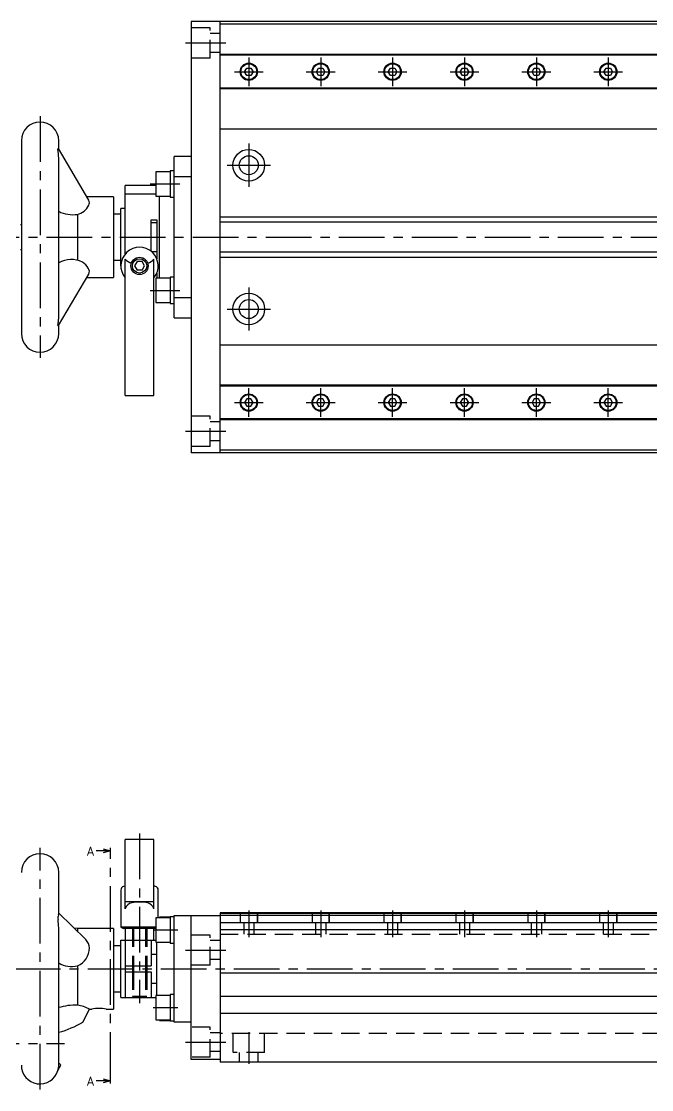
# Model space of a CAD drawing. Extents: x -2 to 779, y -8 to 380.
# Drawn here: x 288.4 to 507.6, y 8 to 379.3 of the extents above; entities that cross this region are included whole.
import ezdxf

# ---------------------------------------------------------------- set-up
doc = ezdxf.new("R2010")
doc.units = 0
doc.header["$LTSCALE"] = 0.5
doc.linetypes.add('CENTER', pattern=[50.8, 31.75, -6.35, 6.35, -6.35])
doc.linetypes.add('DASHED', pattern=[19.05, 12.7, -6.35])
for name, color, linetype in [('MSM_CENTER', 1, 'CENTER'), ('MSM_CONTINUOUS', 7, 'CONTINUOUS'), ('MSM_DASHED', 4, 'DASHED'), ('MSM_NARROW', 5, 'CONTINUOUS'), ('MSM_PART_NUMBER', 7, 'CONTINUOUS')]:
    doc.layers.add(name, color=color, linetype=linetype)
doc.styles.get("Standard").update_dxf_attribs({"font": 'txt.shx', "height": 3, "bigfont": 'bigfont.shx'})

msp = doc.modelspace()

# ---------------------------------------------------------------- linework, layer by layer
at = {"layer": 'MSM_CENTER'}
for p, q in [((345.49, 371.83), (359.49, 371.83)), ((367.49, 366.83), (367.49, 356.83)), ((392.49, 366.83), (392.49, 356.83)), ((417.49, 366.83), (417.49, 356.83)), ((442.49, 366.83), (442.49, 356.83)), ((467.49, 366.83), (467.49, 356.83)), ((492.49, 366.83), (492.49, 356.83)), ((362.49, 361.83), (372.49, 361.83)), ((387.49, 361.83), (397.49, 361.83)), ((412.49, 361.83), (422.49, 361.83)), ((437.49, 361.83), (447.49, 361.83)), ((462.49, 361.83), (472.49, 361.83)), ((487.49, 361.83), (497.49, 361.83)), ((294.89, 346.33), (294.89, 262.33)), ((367.49, 336.83), (367.49, 321.83)), ((359.99, 329.33), (374.99, 329.33)), ((333.19, 322.83), (343.49, 322.83)), ((246.39, 304.33), (779.49, 304.33)), ((367.49, 286.83), (367.49, 271.83)), ((333.19, 285.83), (343.49, 285.83)), ((359.99, 279.33), (374.99, 279.33)), ((367.49, 241.83), (367.49, 251.83)), ((392.49, 241.83), (392.49, 251.83)), ((417.49, 241.83), (417.49, 251.83)), ((442.49, 241.83), (442.49, 251.83)), ((467.49, 241.83), (467.49, 251.83)), ((492.49, 241.83), (492.49, 251.83)), ((362.49, 246.83), (372.49, 246.83)), ((387.49, 246.83), (397.49, 246.83)), ((412.49, 246.83), (422.49, 246.83)), ((437.49, 246.83), (447.49, 246.83)), ((462.49, 246.83), (472.49, 246.83)), ((487.49, 246.83), (497.49, 246.83)), ((345.49, 236.83), (359.49, 236.83)), ((329.49, 97), (329.49, 38)), ((294.89, 8), (294.89, 92)), ((319.39, 12.08), (319.39, 90)), ((367.49, 70.32), (367.49, 60.98)), ((392.49, 70.32), (392.49, 60.98)), ((417.49, 70.32), (417.49, 60.98)), ((442.49, 70.32), (442.49, 60.98)), ((467.49, 70.32), (467.49, 60.98)), ((492.49, 70.32), (492.49, 60.98)), ((334.19, 63.5), (342.79, 63.5)), ((345.49, 56.5), (359.49, 56.5)), ((286.09, 50), (779.49, 50)), ((334.19, 36.5), (342.79, 36.5)), ((367.49, 28), (367.49, 17)), ((246.39, 24), (303.39, 24)), ((345.49, 24.5), (359.54, 24.5))]:
    msp.add_line(p, q, dxfattribs=at)
at = {"layer": 'MSM_CONTINUOUS'}
for p, q in [((357.49, 379.33), (347.49, 379.33)), ((347.49, 379.33), (347.49, 229.33)), ((357.49, 229.33), (357.49, 379.33)), ((357.49, 379.28), (357.54, 379.28)), ((777.49, 379.33), (357.54, 379.33)), ((357.54, 379.33), (357.54, 379.28)), ((517.49, 378.33), (357.49, 378.33)), ((517.49, 367.83), (357.49, 367.83)), ((517.49, 367.53), (357.49, 367.53)), ((366.01, 361.83), (366.75, 363.11)), ((366.75, 360.55), (366.01, 361.83)), ((366.75, 363.11), (368.23, 363.11)), ((368.23, 360.55), (366.75, 360.55)), ((368.23, 363.11), (368.97, 361.83)), ((368.97, 361.83), (368.23, 360.55)), ((391.01, 361.83), (391.75, 363.11)), ((391.75, 360.55), (391.01, 361.83)), ((391.75, 363.11), (393.23, 363.11)), ((393.23, 360.55), (391.75, 360.55)), ((393.23, 363.11), (393.97, 361.83)), ((393.97, 361.83), (393.23, 360.55)), ((416.01, 361.83), (416.75, 363.11)), ((416.75, 360.55), (416.01, 361.83)), ((416.75, 363.11), (418.23, 363.11)), ((418.23, 360.55), (416.75, 360.55)), ((418.23, 363.11), (418.97, 361.83)), ((418.97, 361.83), (418.23, 360.55)), ((441.01, 361.83), (441.75, 363.11)), ((441.75, 360.55), (441.01, 361.83)), ((441.75, 363.11), (443.23, 363.11)), ((443.23, 360.55), (441.75, 360.55)), ((443.23, 363.11), (443.97, 361.83)), ((443.97, 361.83), (443.23, 360.55)), ((466.01, 361.83), (466.75, 363.11)), ((466.75, 360.55), (466.01, 361.83)), ((466.75, 363.11), (468.23, 363.11)), ((468.23, 360.55), (466.75, 360.55)), ((468.23, 363.11), (468.97, 361.83)), ((468.97, 361.83), (468.23, 360.55)), ((491.01, 361.83), (491.75, 363.11)), ((491.75, 360.55), (491.01, 361.83)), ((491.75, 363.11), (493.23, 363.11)), ((493.23, 360.55), (491.75, 360.55)), ((493.23, 363.11), (493.97, 361.83)), ((493.97, 361.83), (493.23, 360.55)), ((517.49, 356.13), (357.49, 356.13)), ((517.49, 355.83), (357.49, 355.83)), ((517.49, 341.83), (357.49, 341.83)), ((288.39, 337.83), (288.39, 270.83)), ((311.89, 317.19), (301.3, 335.09)), ((301.39, 334.93), (301.39, 337.83)), ((301.39, 276.86), (301.39, 331.8)), ((347.49, 332.33), (341.49, 332.33)), ((341.49, 276.33), (341.49, 332.33)), ((335.19, 327.08), (335.19, 318.58)), ((340.19, 327.08), (335.19, 327.08)), ((340.19, 327.43), (340.19, 318.23)), ((341.49, 327.43), (340.19, 327.43)), ((347.49, 325.35), (341.49, 325.35)), ((324.49, 298.49), (324.49, 322.33)), ((335.19, 322.33), (324.49, 322.33)), ((320.39, 318.33), (311.21, 318.33)), ((320.39, 318.33), (320.39, 290.33)), ((335.19, 319.3), (324.49, 319.3)), ((335.19, 318.58), (340.19, 318.58)), ((336.49, 290.08), (336.49, 318.58)), ((340.19, 318.23), (341.49, 318.23)), ((307.89, 312.23), (307.89, 296.28)), ((322.99, 312.33), (320.39, 312.33)), ((322.99, 294.33), (322.99, 314.33)), ((324.49, 314.33), (322.99, 314.33)), ((288.39, 308.58), (288.09, 308.58)), ((333.49, 310.33), (335.49, 310.33)), ((333.49, 299.46), (333.49, 310.33)), ((335.49, 309.33), (333.49, 309.33)), ((335.49, 310.33), (335.49, 296.83)), ((517.49, 311.33), (357.49, 311.33)), ((288.09, 300.08), (288.39, 300.08)), ((333.65, 299.33), (335.49, 299.33)), ((357.49, 297.33), (517.49, 297.33)), ((320.39, 296.33), (322.99, 296.33)), ((324.49, 249.33), (324.49, 296.67)), ((328.63, 295.83), (327.76, 294.33)), ((327.76, 294.33), (328.63, 292.83)), ((330.36, 295.83), (328.63, 295.83)), ((331.23, 294.33), (330.36, 295.83)), ((330.36, 292.83), (331.23, 294.33)), ((334.49, 249.33), (334.49, 296.67)), ((301.3, 273.58), (311.89, 291.48)), ((311.21, 290.33), (320.39, 290.33)), ((330.36, 292.83), (328.63, 292.83)), ((335.19, 290.08), (335.19, 281.58)), ((340.19, 290.08), (335.19, 290.08)), ((335.49, 291.83), (335.49, 290.08)), ((340.19, 290.43), (340.19, 281.23)), ((341.49, 290.43), (340.19, 290.43)), ((341.49, 283.32), (347.49, 283.32)), ((335.19, 281.58), (340.19, 281.58)), ((340.19, 281.23), (341.49, 281.23)), ((341.49, 276.33), (347.49, 276.33)), ((301.39, 270.83), (301.39, 273.74)), ((517.49, 266.83), (357.49, 266.83)), ((517.49, 252.83), (357.49, 252.83)), ((517.49, 252.53), (357.49, 252.53)), ((324.49, 249.33), (334.49, 249.33)), ((366.75, 248.11), (366.01, 246.83)), ((366.01, 246.83), (366.75, 245.55)), ((368.23, 248.11), (366.75, 248.11)), ((366.75, 245.55), (368.23, 245.55)), ((368.97, 246.83), (368.23, 248.11)), ((368.23, 245.55), (368.97, 246.83)), ((391.75, 248.11), (391.01, 246.83)), ((391.01, 246.83), (391.75, 245.55)), ((393.23, 248.11), (391.75, 248.11)), ((391.75, 245.55), (393.23, 245.55)), ((393.97, 246.83), (393.23, 248.11)), ((393.23, 245.55), (393.97, 246.83)), ((416.75, 248.11), (416.01, 246.83)), ((416.01, 246.83), (416.75, 245.55)), ((418.23, 248.11), (416.75, 248.11)), ((416.75, 245.55), (418.23, 245.55)), ((418.97, 246.83), (418.23, 248.11)), ((418.23, 245.55), (418.97, 246.83)), ((441.75, 248.11), (441.01, 246.83)), ((441.01, 246.83), (441.75, 245.55)), ((443.23, 248.11), (441.75, 248.11)), ((441.75, 245.55), (443.23, 245.55)), ((443.97, 246.83), (443.23, 248.11)), ((443.23, 245.55), (443.97, 246.83)), ((466.75, 248.11), (466.01, 246.83)), ((466.01, 246.83), (466.75, 245.55)), ((468.23, 248.11), (466.75, 248.11)), ((466.75, 245.55), (468.23, 245.55)), ((468.97, 246.83), (468.23, 248.11)), ((468.23, 245.55), (468.97, 246.83)), ((491.75, 248.11), (491.01, 246.83)), ((491.01, 246.83), (491.75, 245.55)), ((493.23, 248.11), (491.75, 248.11)), ((491.75, 245.55), (493.23, 245.55)), ((493.97, 246.83), (493.23, 248.11)), ((493.23, 245.55), (493.97, 246.83)), ((517.49, 241.13), (357.49, 241.13)), ((517.49, 240.83), (357.49, 240.83)), ((517.49, 230.33), (357.49, 230.33)), ((357.49, 229.33), (347.49, 229.33)), ((357.54, 229.38), (357.49, 229.38)), ((357.54, 229.38), (357.54, 229.33)), ((777.49, 229.33), (357.54, 229.33)), ((324.49, 70.86), (324.49, 95)), ((334.49, 95), (324.49, 95)), ((334.49, 70.86), (334.49, 95)), ((301.39, 69.35), (301.39, 83.5)), ((322.99, 77.37), (322.99, 64.5)), ((335.99, 67.75), (335.99, 77.37)), ((324.49, 73.42), (334.49, 73.42)), ((310.82, 60.15), (301.28, 69.46)), ((301.39, 69.17), (301.39, 69.2)), ((340.19, 67.75), (335.19, 67.75)), ((335.19, 67.75), (335.19, 59.25)), ((336.49, 67.75), (336.49, 68)), ((340.19, 68), (336.49, 68)), ((341.49, 68.1), (340.19, 68.1)), ((340.19, 68.1), (340.19, 58.9)), ((341.49, 68.5), (357.49, 68.5)), ((341.49, 31.5), (341.49, 68.5)), ((347.49, 18.5), (347.49, 68.5)), ((521.04, 69.5), (357.49, 69.5)), ((357.49, 69.5), (357.49, 17.5)), ((521.04, 69.2), (357.49, 69.2)), ((520.54, 68.55), (357.49, 68.55)), ((301.39, 16.62), (301.39, 64.2)), ((307.89, 64), (306.77, 64.1)), ((320.39, 64), (307.89, 64)), ((307.89, 64), (307.89, 63.01)), ((320.39, 64), (320.39, 36)), ((335.19, 64.5), (322.99, 64.5)), ((322.99, 64.5), (323.86, 64)), ((335.13, 64), (323.86, 64)), ((324.49, 64), (324.49, 40)), ((334.49, 60), (334.49, 64)), ((335.13, 64), (335.19, 64.04)), ((520.54, 65.95), (357.49, 65.95)), ((777.49, 63.5), (357.49, 63.5)), ((322.99, 60), (335.19, 60)), ((322.99, 40), (322.99, 60)), ((333.49, 60), (333.49, 51)), ((322.99, 58), (320.39, 58)), ((335.19, 59.25), (340.19, 59.25)), ((335.49, 40.75), (335.49, 59.25)), ((340.19, 58.9), (341.49, 58.9)), ((335.49, 55), (333.49, 55)), ((307.89, 51.06), (307.89, 37.38)), ((324.49, 51), (333.49, 51)), ((324.49, 49), (333.49, 49)), ((326.99, 51), (326.99, 49)), ((326.99, 51), (326.99, 49)), ((331.99, 49), (331.99, 51)), ((331.99, 51), (331.99, 49)), ((333.49, 49), (333.49, 40)), ((777.49, 48.5), (357.49, 48.5)), ((333.49, 45), (335.49, 45)), ((357.54, 47.81), (357.49, 47.81)), ((357.54, 47.81), (357.54, 40.5)), ((320.39, 42), (322.99, 42)), ((341.49, 41.1), (340.19, 41.1)), ((340.19, 41.1), (340.19, 31.9)), ((322.99, 40), (335.19, 40)), ((340.19, 40.75), (335.19, 40.75)), ((335.19, 40.75), (335.19, 32.25)), ((357.49, 40.5), (777.49, 40.5)), ((309.76, 31.49), (312.08, 36)), ((312.06, 36), (312.89, 36)), ((317.89, 36), (320.39, 36)), ((777.49, 34.5), (357.49, 34.5)), ((357.54, 34.5), (357.54, 17.5)), ((335.19, 32.25), (340.19, 32.25)), ((336.49, 32), (336.49, 32.25)), ((336.49, 32), (340.19, 32)), ((340.19, 31.9), (341.49, 31.9)), ((347.49, 31.5), (341.49, 31.5)), ((301.11, 14.6), (302.09, 16.51)), ((357.49, 18.5), (347.49, 18.5)), ((777.49, 17.5), (357.49, 17.5))]:
    msp.add_line(p, q, dxfattribs=at)
for centre, radius in [((367.49, 361.83), 3), ((367.49, 361.83), 2.75), ((392.49, 361.83), 3), ((392.49, 361.83), 2.75), ((417.49, 361.83), 3), ((417.49, 361.83), 2.75), ((442.49, 361.83), 3), ((442.49, 361.83), 2.75), ((467.49, 361.83), 3), ((467.49, 361.83), 2.75), ((492.49, 361.83), 3), ((492.49, 361.83), 2.75), ((367.49, 329.33), 5.5), ((367.49, 329.33), 3.3), ((329.49, 294.33), 3), ((329.49, 294.33), 2.5), ((367.49, 279.33), 5.5), ((367.49, 279.33), 3.3), ((367.49, 246.83), 3), ((367.49, 246.83), 2.75), ((392.49, 246.83), 3), ((392.49, 246.83), 2.75), ((417.49, 246.83), 3), ((417.49, 246.83), 2.75), ((442.49, 246.83), 3), ((442.49, 246.83), 2.75), ((467.49, 246.83), 3), ((467.49, 246.83), 2.75), ((492.49, 246.83), 3), ((492.49, 246.83), 2.75)]:
    msp.add_circle(centre, radius, dxfattribs=at)
for centre, radius, start, end in [((294.89, 337.83), 6.5, 0, 180), ((301.51, 334.97), 0.409, 147.3169, 194.7042), ((280.36, 331.45), 21.03, 0.9537, 9.3449), ((301.17, 335.05), 0.137, 15.5493, 88.8335), ((310.19, 316.38), 1.88, 329.5739, 25.5839), ((306.34, 323.07), 10.95, 243.1033, 278.1798), ((306.35, 318.13), 6.1, 284.6919, 333.6871), ((329.49, 294.33), 6.5, 320.2849, 219.7151), ((305.77, 287.71), 8.83, 63.8736, 119.8384), ((306.53, 290.62), 5.91, 29.8339, 58.0094), ((309.85, 292.31), 2.2, 337.8459, 34.7996), ((329.35, 301.94), 7.17, 227.3401, 247.8909), ((329.64, 301.94), 7.17, 292.1091, 312.6599), ((-377.38, 358.03), 683.71, 352.91661, 353.05297), ((283.77, 277.1), 17.63, 354.2775, 359.2376), ((301.53, 273.7), 0.423, 177.3591, 212.6166), ((300.77, 274.09), 0.739, 303.4802, 316.0683), ((294.89, 270.83), 6.5, 180, 0), ((294.89, 83.5), 6.5, 0, 180), ((324.29, 77.37), 1.3, 104.5706, 180), ((329.49, 57.36), 21.97, 103.1548, 104.5706), ((329.49, 57.36), 21.97, 75.4294, 76.8452), ((334.69, 77.37), 1.3, 0, 75.4294), ((327.39, 69.96), 3.03, 100.8084, 162.7136), ((329.47, 59.7), 13.5, 77.7627, 101.3139), ((331.66, 70.01), 2.96, 16.691, 76.8786), ((304.14, 67.65), 3.03, 158.9586, 189.5128), ((276.22, 63.58), 25.18, 1.3815, 8.1441), ((300.97, 69.17), 0.42, 353.8602, 43.0782), ((299.3, 69.37), 2.11, 342.3741, 353.3332), ((307.68, 57.11), 4.37, 1.6774, 44.0689), ((305.56, 57.12), 6.49, 291.0715, 1.0786), ((305.8, 59.34), 8.54, 238.9479, 284.1872), ((307.52, 15.84), 21.55, 89.0104, 106.5513), ((305.63, 23.5), 14.07, 62.7193, 80.7314), ((315.39, 22.22), 14, 79.7135, 100.2865), ((293.1, 59.24), 32.37, 284.8475, 300.9876), ((294.89, 16.5), 6.5, 180, 342.9891), ((293.92, 16.64), 7.48, 344.0942, 359.8778), ((281.57, 0.05), 26.29, 38.7334, 41.0812)]:
    msp.add_arc(centre, radius, start, end, dxfattribs=at)
at = {"layer": 'MSM_DASHED'}
for p, q in [((354.02, 377.08), (347.42, 377.08)), ((354.02, 366.58), (354.02, 377.08)), ((357.42, 375.13), (354.02, 375.13)), ((357.42, 368.53), (354.02, 368.53)), ((354.02, 366.58), (347.42, 366.58)), ((354.02, 242.08), (347.42, 242.08)), ((354.02, 231.58), (354.02, 242.08)), ((357.42, 240.13), (354.02, 240.13)), ((354.02, 231.58), (347.42, 231.58)), ((357.42, 233.53), (354.02, 233.53)), ((364.49, 69.5), (364.49, 66)), ((364.49, 69.5), (364.49, 66)), ((370.49, 66), (370.49, 69.5)), ((370.49, 69.5), (370.49, 66)), ((389.49, 69.5), (389.49, 66)), ((389.49, 69.5), (389.49, 66)), ((395.49, 66), (395.49, 69.5)), ((395.49, 69.5), (395.49, 66)), ((414.49, 69.5), (414.49, 66)), ((414.49, 69.5), (414.49, 66)), ((420.49, 66), (420.49, 69.5)), ((420.49, 69.5), (420.49, 66)), ((439.49, 69.5), (439.49, 66)), ((439.49, 69.5), (439.49, 66)), ((445.49, 66), (445.49, 69.5)), ((445.49, 69.5), (445.49, 66)), ((464.49, 69.5), (464.49, 66)), ((464.49, 69.5), (464.49, 66)), ((470.49, 66), (470.49, 69.5)), ((470.49, 69.5), (470.49, 66)), ((489.49, 69.5), (489.49, 66)), ((489.49, 69.5), (489.49, 66)), ((495.49, 66), (495.49, 69.5)), ((495.49, 69.5), (495.49, 66)), ((326.99, 64), (326.99, 51)), ((327.43, 64), (327.43, 51)), ((331.56, 64), (331.56, 51)), ((331.99, 64), (331.99, 51)), ((370.49, 66), (364.49, 66)), ((365.74, 66), (365.74, 62)), ((369.24, 66), (369.24, 62)), ((395.49, 66), (389.49, 66)), ((390.74, 66), (390.74, 62)), ((394.24, 66), (394.24, 62)), ((420.49, 66), (414.49, 66)), ((415.74, 66), (415.74, 62)), ((419.24, 66), (419.24, 62)), ((445.49, 66), (439.49, 66)), ((440.74, 66), (440.74, 62)), ((444.24, 66), (444.24, 62)), ((470.49, 66), (464.49, 66)), ((465.74, 66), (465.74, 62)), ((469.24, 66), (469.24, 62)), ((495.49, 66), (489.49, 66)), ((490.74, 66), (490.74, 62)), ((494.24, 66), (494.24, 62)), ((354.02, 61.75), (347.42, 61.75)), ((354.02, 51.25), (354.02, 61.75)), ((357.42, 59.8), (354.02, 59.8)), ((357.49, 62), (777.49, 62)), ((357.42, 53.2), (354.02, 53.2)), ((326.99, 49), (326.99, 40)), ((327.43, 49), (327.43, 40)), ((331.56, 49), (331.56, 40)), ((331.99, 49), (331.99, 40)), ((354.02, 51.25), (347.42, 51.25)), ((331.99, 40.43), (326.99, 40.43)), ((326.99, 40.43), (327.43, 40)), ((331.56, 40), (331.99, 40.43)), ((354.09, 29.75), (347.49, 29.75)), ((354.09, 19.25), (354.09, 29.75)), ((357.49, 27.8), (354.09, 27.8)), ((777.49, 27.5), (357.49, 27.5)), ((361.99, 27.5), (361.99, 20.9)), ((372.99, 20.9), (372.99, 27.5)), ((354.09, 19.25), (347.49, 19.25)), ((357.49, 21.2), (354.09, 21.2)), ((372.99, 20.9), (361.99, 20.9)), ((364.19, 20.9), (364.19, 17.5)), ((370.79, 17.5), (370.79, 20.9)), ((357.54, 18.55), (357.49, 18.55))]:
    msp.add_line(p, q, dxfattribs=at)
at = {"layer": 'MSM_NARROW'}
for p, q in [((517.49, 309.58), (357.49, 309.58)), ((517.49, 299.08), (357.49, 299.08)), ((327.43, 51), (327.43, 49)), ((331.56, 51), (331.56, 49))]:
    msp.add_line(p, q, dxfattribs=at)
at = {"layer": 'MSM_PART_NUMBER'}
for p, q in [((319.39, 91), (314.39, 91)), ((316.89, 91.67), (319.39, 91)), ((319.39, 91), (316.89, 90.33)), ((319.39, 90), (319.39, 92)), ((316.89, 11.75), (319.39, 11.08)), ((319.39, 10.08), (319.39, 12.08)), ((319.39, 11.08), (314.39, 11.08)), ((319.39, 11.08), (316.89, 10.41))]:
    msp.add_line(p, q, dxfattribs=at)

# ---------------------------------------------------------------- texts
for p in [(311.3, 89.35), (311.3, 9.42)]:
    msp.add_text('A', height=3, dxfattribs=at).set_placement(p)

doc.saveas('drawing.dxf')
